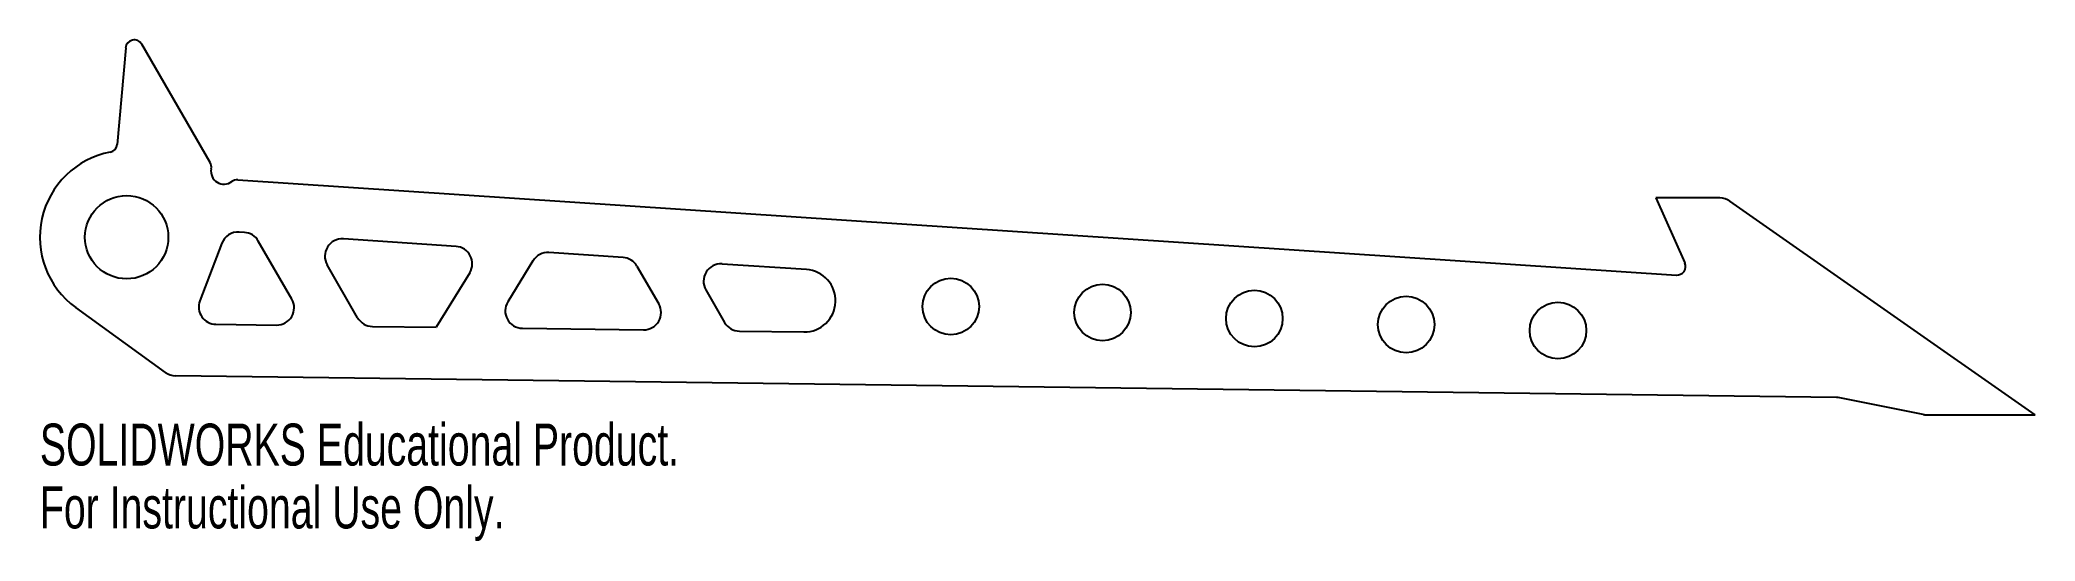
# Model space of a CAD drawing. Header units: millimetres. Extents: x -20 to 210, y -24 to 34.
import ezdxf

# ---------------------------------------------------------------- set-up
doc = ezdxf.new("R2010")
doc.units = ezdxf.units.MM
doc.styles.add('SLDTEXTSTYLE0', font='TXT', dxfattribs={"width": 0.7})

msp = doc.modelspace()

# ---------------------------------------------------------------- linework, layer by layer
at = {"color": 7, "linetype": 'Continuous', "lineweight": 25}
for p, q in [((-10.09, 32.84), (-11.06, 21.71)), ((-0.35, 19.6), (-8.23, 33.25)), ((2.83, 17.62), (168.67, 6.63)), ((173.69, 15.53), (166.32, 15.53)), ((166.32, 15.53), (169.65, 8.04)), ((210.02, -9.47), (174.83, 15.16)), ((3.6, 11.56), (2.99, 11.6)), ((0.99, 10.31), (-1.53, 3.66)), ((9.06, 3.87), (5.2, 10.56)), ((27.99, 9.94), (15, 10.8)), ((47.25, 8.67), (38.7, 9.23)), ((16.65, 1.72), (13.14, 7.81)), ((29.57, 6.9), (25.72, 0.63)), ((36.86, 8.28), (33.96, 3.54)), ((48.85, 7.67), (51.37, 3.32)), ((68.38, 7.27), (58.66, 7.91)), ((56.79, 4.92), (58.95, 1.17)), ((-5.49, -4.6), (-15.85, 2.9)), ((0.32, 0.96), (7.31, 0.87)), ((18.36, 0.72), (25.72, 0.63)), ((35.64, 0.5), (49.61, 0.32)), ((60.66, 0.17), (68.09, 0.08)), ((187.14, -7.47), (-4.34, -4.98)), ((197.13, -9.44), (187.5, -7.51)), ((197.52, -9.47), (210.02, -9.47))]:
    msp.add_line(p, q, dxfattribs=at)
for centre, radius in [((-9.98, 11), 4.8), ((85.02, 3.01), 3.26), ((102.52, 2.32), 3.26), ((120.02, 1.62), 3.26), ((137.52, 0.93), 3.26), ((155.02, 0.24), 3.26)]:
    msp.add_circle(centre, radius, dxfattribs=at)
for centre, radius, start, end in [((-9.1, 32.75), 1, 30, 175), ((-9.98, 11), 10, 100.9129, 234.0635), ((-12.06, 21.8), 1, 280.9129, 355), ((-1.21, 19.1), 1, 348.8367, 30), ((1.24, 18.61), 1.5, 168.8367, 307.3718), ((2.76, 16.63), 1, 86.2085, 127.3718), ((173.69, 13.53), 2, 55, 90), ((2.86, 9.6), 2, 86.2085, 159.2552), ((3.46, 9.56), 2, 30, 86.2085), ((14.87, 8.81), 2, 86.2085, 210), ((27.86, 7.95), 2, 328.5152, 86.2085), ((38.57, 7.24), 2, 86.2085, 148.5152), ((47.12, 6.67), 2, 30, 86.2085), ((58.52, 5.92), 2, 86.2085, 210), ((68.14, 3.68), 3.6, 269.2552, 86.2085), ((168.73, 7.63), 1, 266.2085, 23.9625), ((0.34, 2.96), 2, 159.2552, 269.2552), ((7.33, 2.87), 2, 269.2552, 30), ((35.66, 2.5), 2, 148.5152, 269.2552), ((49.63, 2.32), 2, 269.2552, 30), ((18.38, 2.72), 2, 210, 269.2552), ((60.69, 2.17), 2, 210, 269.2552), ((-4.32, -2.98), 2, 234.0635, 269.2552), ((187.11, -9.47), 2, 78.6901, 89.2552), ((197.52, -7.47), 2, 258.6901, 270)]:
    msp.add_arc(centre, radius, start, end, dxfattribs=at)

# ---------------------------------------------------------------- texts
at = {"color": 7, "linetype": 'Continuous', "char_height": 4.8336, "attachment_point": 1, "style": 'SLDTEXTSTYLE0'}
for s, insert in [('SOLIDWORKS Educational Product.', (-19.98, -10.49)), ('For Instructional Use Only.', (-19.98, -17.74))]:
    msp.add_mtext(s, dxfattribs=dict(at, insert=insert))

doc.saveas('drawing.dxf')
